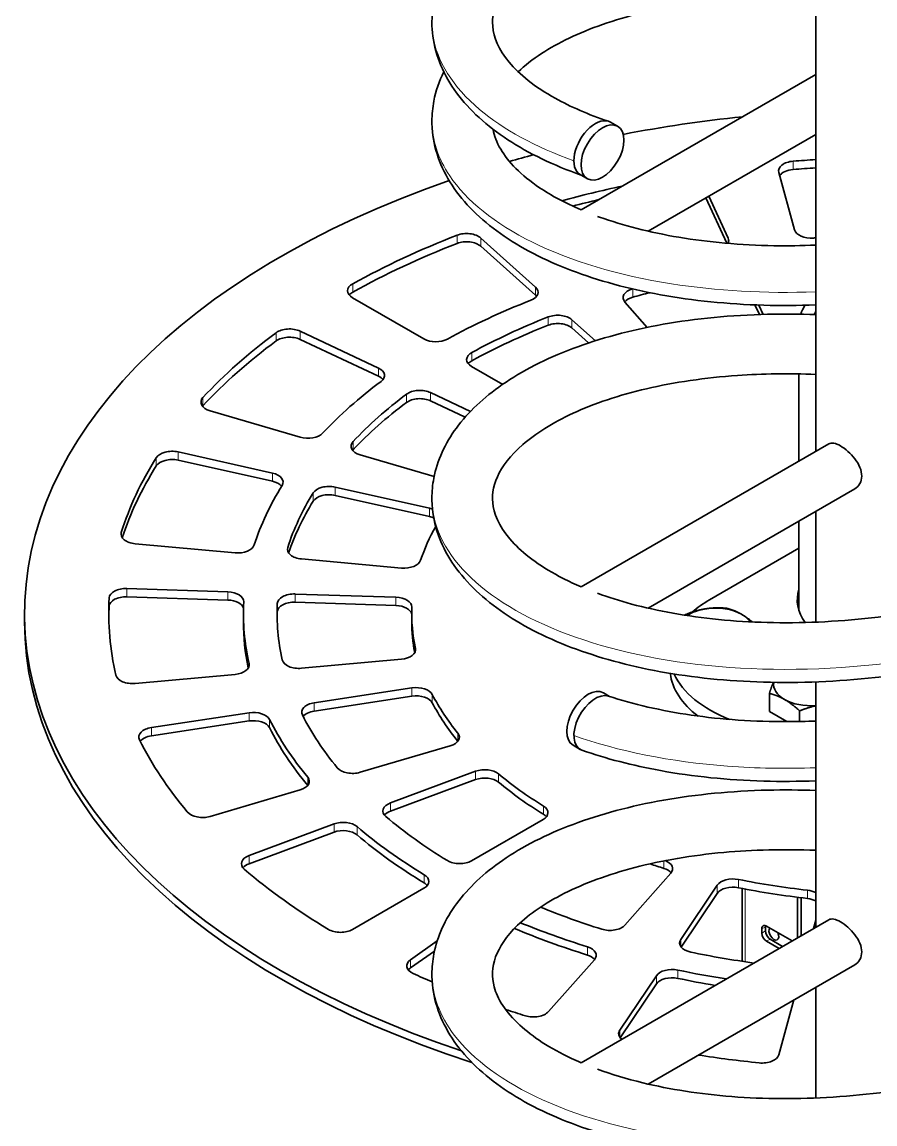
# Model space of a CAD drawing. Header units: millimetres. Extents: x 150 to 6235, y 143 to 4395.
# Drawn here: x 4439 to 4692.3, y 2001.6 to 2329.1 of the extents above; entities that cross this region are included whole.
import ezdxf

# ---------------------------------------------------------------- set-up
doc = ezdxf.new("R2010")
doc.units = ezdxf.units.MM
doc.header["$LTSCALE"] = 15
doc.layers.add('AM_0', color=7, linetype='Continuous', lineweight=35)
doc.layers.add('AM_TANG', color=171, linetype='Continuous', lineweight=18, true_color=0x8080ff)

msp = doc.modelspace()

# ---------------------------------------------------------------- linework, layer by layer
at = {"layer": 'AM_0'}
for p, q in [((4674.766, 2201.516), (4674.766, 2373.759)), ((4674.766, 2313.539), (4605.058, 2273.294)), ((4615.919, 2298.128), (4613.797, 2299.352)), ((4674.766, 2295.7), (4624.965, 2266.947)), ((4606.919, 2282.539), (4604.797, 2283.764)), ((4668.489, 2267.317), (4663.794, 2284.429)), ((4648.337, 2263.345), (4642.153, 2276.871)), ((4643.039, 2277.383), (4648.739, 2264.916)), ((4575.249, 2264.915), (4591.498, 2250.35)), ((4591.498, 2247.9), (4575.249, 2262.465)), ((4558.389, 2234.929), (4537.17, 2247.18)), ((4624.71, 2238.352), (4618.079, 2245.865)), ((4658.011, 2242.186), (4656.706, 2245.04)), ((4657.845, 2244.998), (4659.115, 2242.221)), ((4602.332, 2240.639), (4609.318, 2234.377)), ((4521.606, 2237.237), (4544.856, 2226.284)), ((4607.311, 2233.727), (4602.332, 2238.189)), ((4544.856, 2223.834), (4521.606, 2234.787)), ((4581.778, 2221.425), (4572.536, 2226.761)), ((4669.766, 2198.629), (4669.766, 2224.53)), ((4560.357, 2218.981), (4572.216, 2213.394)), ((4521.62, 2205.711), (4494.883, 2213.576)), ((4570.642, 2211.686), (4560.357, 2216.532)), ((4678.653, 2203.76), (4605.058, 2161.27)), ((4485.402, 2201.343), (4513.377, 2195.074)), ((4561.415, 2194.004), (4539.447, 2200.467)), ((4513.377, 2192.625), (4485.402, 2198.894)), ((4532.028, 2190.894), (4560.008, 2184.624)), ((4560.008, 2182.175), (4532.028, 2188.445)), ((4686.378, 2190.381), (4624.963, 2154.923)), ((4674.766, 2150.771), (4674.766, 2183.677)), ((4669.766, 2154.212), (4669.766, 2180.79)), ((4502.29, 2171.363), (4472.651, 2174.073)), ((4643.197, 2157.387), (4669.766, 2172.727)), ((4551.695, 2166.845), (4522.051, 2169.556)), ((4470.182, 2160.747), (4500.143, 2159.776)), ((4500.143, 2157.326), (4470.182, 2158.298)), ((4520.118, 2159.128), (4550.085, 2158.157)), ((4550.085, 2155.707), (4520.118, 2156.679)), ((4439.766, 2150.855), (4439.766, 2153.305)), ((4504.766, 2153.305), (4504.766, 2150.855)), ((4554.766, 2153.305), (4554.766, 2150.855)), ((4551.695, 2139.765), (4522.051, 2137.054)), ((4502.29, 2135.247), (4472.651, 2132.537)), ((4674.766, 2060.099), (4674.766, 2133.011)), ((4525.794, 2126.792), (4554.814, 2131.215)), ((4554.814, 2128.765), (4525.794, 2124.343)), ((4611.676, 2129.766), (4613.528, 2128.697)), ((4660.98, 2124.177), (4660.98, 2129.58)), ((4477.435, 2119.423), (4506.449, 2123.844)), ((4666.15, 2121.192), (4660.98, 2124.177)), ((4669.962, 2121.233), (4669.962, 2124.394)), ((4506.449, 2121.395), (4477.435, 2116.973)), ((4566.189, 2114.01), (4539.447, 2106.143)), ((4602.676, 2114.178), (4604.797, 2112.953)), ((4548.499, 2097.051), (4573.732, 2106.435)), ((4573.732, 2103.985), (4548.499, 2094.602)), ((4521.62, 2100.899), (4494.883, 2093.033)), ((4506.451, 2081.415), (4531.679, 2090.796)), ((4593.759, 2092.101), (4572.536, 2079.848)), ((4531.679, 2088.347), (4506.451, 2078.965)), ((4631.705, 2076.184), (4618.079, 2060.744)), ((4558.389, 2071.681), (4537.17, 2059.43)), ((4634.658, 2056.461), (4645.519, 2072.615)), ((4645.519, 2070.166), (4634.785, 2054.2)), ((4652.925, 2049.975), (4652.925, 2071.628)), ((4669.36, 2069.001), (4669.36, 2056.978)), ((4670.421, 2068.872), (4670.421, 2057.59)), ((4678.653, 2062.343), (4605.056, 2019.852)), ((4659.814, 2060.224), (4659.814, 2058.999)), ((4660.168, 2060.428), (4667.752, 2056.049)), ((4674.766, 2062.174), (4674.09, 2059.709)), ((4658.754, 2058.387), (4658.754, 2059.612)), ((4661.229, 2056.55), (4664.924, 2054.417)), ((4554.391, 2050.444), (4562.333, 2056.063)), ((4663.863, 2053.804), (4660.168, 2055.937)), ((4561.51, 2053.031), (4554.391, 2047.994)), ((4608.996, 2050.452), (4595.373, 2035.015)), ((4686.378, 2048.963), (4624.962, 2013.505)), ((4616.561, 2029.542), (4627.419, 2045.693)), ((4627.419, 2043.243), (4616.687, 2027.281)), ((4674.766, 2009.355), (4674.766, 2042.259)), ((4668.275, 2038.512), (4663.794, 2022.18))]:
    msp.add_line(p, q, dxfattribs=at)
for centre, major_axis, start_param, end_param in [((4609.297, 2291.558), (4.5, 7.794), 0, 3.1415927), ((4609.297, 2291.558), (4.5, 7.794), 0, 3.1415927), ((4699.766, 2153.305), (260, 0), 1.7516944, 1.8924008), ((4699.766, 2153.305), (260, 0), 2.0024291, 2.0331503), ((4668.733, 2284.881), (-5, 0), 4.8477278, 6.4402649), ((4699.766, 2153.305), (235, 0), 1.677381, 1.7061351), ((4699.766, 2150.855), (-235, 0), 4.8189737, 4.8477278), ((4668.733, 2282.431), (-5, 0), 4.8477278, 5.9191426), ((4699.766, 2153.305), (-260, 0), 5.2533957, 7.3292181), ((4699.766, 2153.305), (235, 0), 1.9294469, 2.0122718), ((4699.766, 2150.855), (-235, 0), 5.1030111, 5.13868), ((4571.045, 2263.352), (-5, 0), 3.7138215, 5.3063586), ((4673.427, 2267.769), (-5, 0), 0.1570796, 1.7028734), ((4699.766, 2153.305), (235, 0), 2.164766, 2.3344536), ((4699.766, 2150.855), (-235, 0), 5.3063586, 5.4760463), ((4571.045, 2260.902), (5, 0), 0.5722288, 2.164766), ((4643.904, 2264.179), (5, 0), 5.9795516, 6.5412549), ((4699.766, 2153.305), (-195, 0), 4.8409479, 4.844466), ((4540.705, 2249.221), (-5, 0), 5.4760463, 7.0685835), ((4587.295, 2248.786), (5, 0), 5.3096204, 6.8554141), ((4622.534, 2247.176), (-5, 0), 5.1592768, 6.7544242), ((4540.705, 2246.771), (5, 0), 2.3344536, 2.7034436), ((4699.766, 2153.305), (-195, 0), 5.3096204, 5.4727845), ((4587.295, 2246.337), (5, 0), 0.438149, 0.5722288), ((4622.534, 2244.726), (5, 0), 2.0142539, 2.7034436), ((4699.766, 2150.855), (-185, 0), 5.1256799, 5.1558465), ((4699.766, 2239.037), (-30, 0), 5.9357608, 6.0953122), ((4699.766, 2239.037), (-26, 0), 6.0049385, 6.0736413), ((4699.766, 2153.305), (185, 0), 2.1708065, 2.3284131), ((4598.129, 2239.075), (-5, 0), 3.7138215, 5.3123992), ((4699.766, 2153.305), (235, 0), 2.4789253, 2.6486129), ((4518.444, 2235), (-5, 0), 4.0279807, 5.6205179), ((4699.766, 2150.855), (-185, 0), 5.3123992, 5.4700058), ((4598.129, 2236.626), (5, 0), 0.5722288, 2.1708065), ((4699.766, 2150.855), (-235, 0), 5.6205179, 5.7902056), ((4518.444, 2232.551), (5, 0), 0.8863881, 2.4789253), ((4561.924, 2236.97), (5, 0), 3.9269908, 5.4727845), ((4576.071, 2228.802), (-5, 0), 5.4700058, 7.0685835), ((4576.071, 2226.353), (5, 0), 2.3284131, 2.7034436), ((4541.695, 2224.047), (5, 0), 5.6237797, 7.1695734), ((4541.695, 2221.598), (5, 0), 0.438149, 0.8863881), ((4699.766, 2153.305), (-195, 0), 5.6237797, 5.7869438), ((4497.153, 2216.148), (-5, 0), 5.7902056, 7.3827427), ((4699.766, 2153.305), (185, 0), 2.4849658, 2.6425724), ((4557.196, 2216.744), (-5, 0), 4.0279807, 5.6265584), ((4557.196, 2214.295), (5, 0), 0.8863881, 2.4849658), ((4497.153, 2213.699), (5, 0), 2.6486129, 2.7034436), ((4699.766, 2150.855), (-185, 0), 5.6265584, 5.7841651), ((4523.89, 2208.283), (5, 0), 4.2411501, 5.7869438), ((4541.717, 2203.039), (-5, 0), 5.7841651, 7.3827427), ((4483.593, 2198.652), (-5, 0), 4.34214, 5.9346772), ((4541.717, 2200.589), (5, 0), 2.6425724, 2.7034436), ((4699.766, 2153.305), (-235, 0), 5.9346772, 6.1043648), ((4699.766, 2150.855), (-235, 0), 5.9346772, 6.0978726), ((4483.593, 2196.203), (-5, 0), 4.34214, 5.9346772), ((4511.567, 2192.383), (5, 0), 5.9379389, 7.4837327), ((4699.766, 2153.305), (-195, 0), 5.9379389, 6.1011031), ((4511.567, 2189.934), (5, 0), 0.4318464, 1.2005474), ((4530.219, 2188.203), (-5, 0), 4.34214, 5.9407177), ((4699.766, 2153.305), (-185, 0), 5.9407177, 6.0983243), ((4530.219, 2185.754), (-5, 0), 4.34214, 5.9407177), ((4699.766, 2150.855), (-185, 0), 5.9407177, 6.0903264), ((4558.199, 2181.933), (-5, 0), 4.1363233, 4.34214), ((4558.199, 2179.484), (5, 0), 0.9009513, 1.2005474), ((4699.766, 2153.305), (-145, 0), 5.9685339, 6.0927662), ((4473.433, 2176.924), (-5, 0), 6.1043648, 7.696902), ((4503.072, 2174.214), (5, 0), 4.5553093, 6.1011031), ((4522.833, 2172.407), (-5, 0), 6.0983243, 7.696902), ((4552.477, 2169.696), (5, 0), 4.5553093, 6.0927662), ((4699.766, 2153.305), (-235, 0), 6.2488364, 6.4185241), ((4469.902, 2157.865), (-5, 0), 4.6562993, 6.2488364), ((4469.902, 2155.415), (-5, 0), 4.6562993, 6.2488364), ((4499.862, 2156.894), (5, 0), 6.2520982, 7.7978919), ((4519.838, 2156.246), (-5, 0), 4.6562993, 6.254877), ((4549.805, 2155.275), (5, 0), 6.2604351, 7.7978919), ((4699.766, 2157.387), (-30.5, 0), 6.1018655, 6.674947), ((4699.766, 2150.855), (-235, 0), 6.2488364, 6.2741583), ((4499.862, 2154.444), (5, 0), 0.1744906, 1.5147066), ((4699.766, 2153.305), (-195, 0), 6.2520982, 6.4152623), ((4699.766, 2153.305), (-185, 0), 6.254877, 6.4124836), ((4519.838, 2153.797), (-5, 0), 4.6562993, 6.254877), ((4549.805, 2152.825), (5, 0), 0.124686, 1.5147066), ((4699.766, 2153.305), (-145, 0), 6.2604351, 6.4069254), ((4644.965, 2148.61), (-11, 0), 4.9741884, 5.5802344), ((4671.482, 2141.057), (40, 0), 2.3561945, 2.5594578), ((4644.965, 2148.61), (-11, 0), 3.9269908, 4.9741884), ((4699.766, 2153.305), (-30.5, 0), 6.1018655, 6.167005), ((4699.766, 2150.855), (-185, 0), 6.254877, 6.2717185), ((4644.965, 2148.61), (11, 0), 0.3604597, 0.7853982), ((4699.766, 2150.855), (-260, 0), 0, 1.0598983), ((4699.766, 2150.855), (-195, 0), 0, 0.1221925), ((4699.766, 2150.855), (-145, 0), 0, 0.1098719), ((4550.913, 2142.616), (5, 0), 4.8694686, 6.4069254), ((4501.508, 2138.098), (5, 0), 4.8694686, 6.4152623), ((4521.268, 2139.905), (-5, 0), 0.1292983, 1.727876), ((4471.869, 2135.388), (-5, 0), 0.1353388, 1.727876), ((4671.482, 2136.975), (-40, 0), 0.0624251, 0.6578343), ((4671.482, 2141.057), (-40, 0), 0.2499121, 0.9822083), ((4673.249, 2132.28), (-11, 0), 6.1910787, 7.0685835), ((4556.09, 2128.424), (5, 0), 0.2914091, 1.8288659), ((4556.09, 2125.974), (5, 0), 0.2914091, 1.8288659), ((4699.766, 2153.305), (-145, 0), 0.2914091, 0.4378994), ((4607.176, 2121.972), (-4.5, -7.794), 3.1415927, 6.2831853), ((4609.297, 2120.747), (4.5, 7.794), 0.1186165, 3.249817), ((4609.297, 2120.747), (-4.5, -7.794), 3.2602091, 6.3914097), ((4527.07, 2124.001), (-5, 0), 4.9704585, 6.5690362), ((4699.766, 2150.855), (-145, 0), 0.2914091, 0.4378908), ((4673.249, 2132.28), (11, 0), 3.9269908, 4.8506935), ((4507.725, 2121.053), (5, 0), 0.2830722, 1.8288659), ((4699.766, 2153.305), (-195, 0), 0.2830722, 0.4462363), ((4699.766, 2153.305), (-185, 0), 0.2858509, 0.4434575), ((4527.07, 2121.552), (5, 0), 1.8288659, 2.7205314), ((4478.711, 2116.631), (-5, 0), 4.9704585, 6.5629957), ((4507.725, 2118.604), (5, 0), 0.2830722, 1.8288659), ((4699.766, 2150.855), (-195, 0), 0.2830722, 0.4462363), ((4699.766, 2153.305), (-235, 0), 0.2798104, 0.4494981), ((4478.711, 2114.182), (5, 0), 1.8288659, 2.7221834), ((4563.919, 2116.582), (5, 0), 5.1836279, 6.7210847), ((4537.177, 2108.715), (5, 0), 3.5850502, 5.1836279), ((4576.439, 2104.008), (-5, 0), 3.747161, 5.2846178), ((4699.766, 2153.305), (145, 0), 3.747161, 3.8936513), ((4519.35, 2103.471), (5, 0), 5.1836279, 6.7294216), ((4519.35, 2101.021), (5, 0), 0.438149, 0.4462363), ((4576.439, 2101.558), (5, 0), 0.6055683, 2.1430252), ((4699.766, 2150.855), (-145, 0), 0.6055683, 0.7520587), ((4551.206, 2094.624), (-5, 0), 5.2846178, 6.8831955), ((4590.223, 2094.143), (5, 0), 5.4977871, 7.035244), ((4492.613, 2095.605), (5, 0), 3.5910907, 5.1836279), ((4551.206, 2092.175), (5, 0), 2.1430252, 2.7034436), ((4699.766, 2153.305), (-185, 0), 0.6000102, 0.7576168), ((4590.223, 2091.693), (5, 0), 0.438149, 0.7520587), ((4534.387, 2088.369), (-5, 0), 3.7388241, 5.2846178), ((4534.387, 2085.92), (5, 0), 0.5972314, 2.1430252), ((4699.766, 2153.305), (195, 0), 3.7388241, 3.9019882), ((4699.766, 2150.855), (-195, 0), 0.5972314, 0.7603956), ((4509.159, 2078.988), (-5, 0), 5.2846178, 6.877155), ((4569, 2081.89), (5, 0), 3.8992095, 5.4977871), ((4627.25, 2077.495), (5, 0), 5.8119464, 7.2620527), ((4509.159, 2076.538), (5, 0), 2.1430252, 2.7034436), ((4699.766, 2153.305), (-235, 0), 0.5939697, 0.7636573), ((4699.766, 2150.855), (-145, 0), 1.0333075, 1.0662179), ((4627.25, 2075.045), (5, 0), 0.438149, 1.0662179), ((4554.853, 2073.722), (5, 0), 5.4977871, 7.0435809), ((4554.853, 2071.272), (5, 0), 0.438149, 0.7603956), ((4650.18, 2071.571), (-5, 0), 4.3754795, 5.9129363), ((4699.766, 2153.305), (145, 0), 4.3754795, 4.5219698), ((4650.18, 2069.121), (-5, 0), 4.3754795, 5.9129363), ((4699.766, 2150.855), (-145, 0), 1.2338869, 1.3803772), ((4671.375, 2068.267), (-5, 0), 3.9671951, 4.5219698), ((4671.375, 2065.818), (5, 0), 0.8256024, 1.3803772), ((4699.766, 2153.305), (-185, 0), 0.9556438, 1.0717761), ((4699.766, 2150.855), (-195, 0), 0.9430976, 1.0745548), ((4699.766, 2153.305), (195, 0), 4.0958403, 4.2161475), ((4613.624, 2062.055), (5, 0), 4.2133687, 5.8119464), ((4660.168, 2058.795), (-1, 1.732), 5.4977871, 7.0685835), ((4661.229, 2059.408), (-1, 1.732), 0.5589899, 0.7853982), ((4662.289, 2058.183), (1.033, -1.79), 3.27755, 7.7180243), ((4533.634, 2061.471), (5, 0), 3.90525, 5.4977871), ((4639.32, 2055.417), (-5, 0), 5.9129363, 7.511514), ((4660.168, 2057.57), (1, -1.732), 3.9269908, 5.4977871), ((4661.229, 2058.183), (-1, 1.732), 0.7853982, 2.3561945), ((4604.541, 2051.763), (5, 0), 5.8119464, 7.3577401), ((4558.265, 2048.619), (-5, 0), 5.5987771, 7.1913142), ((4604.541, 2049.313), (5, 0), 0.438149, 1.0745548), ((4699.766, 2153.305), (-185, 0), 1.2283287, 1.3339939), ((4558.265, 2046.169), (5, 0), 2.4571844, 2.7034436), ((4632.08, 2044.648), (-5, 0), 4.3671426, 5.9129363), ((4699.766, 2153.305), (195, 0), 4.3671426, 4.4445339), ((4699.766, 2153.305), (-235, 0), 0.9081289, 0.9382806), ((4632.08, 2042.199), (-5, 0), 4.3671426, 5.9129363), ((4699.766, 2150.855), (-195, 0), 1.22555, 1.2853256), ((4665.825, 2042.669), (2.5, -4.33), 6.0182967, 6.2386522), ((4663.55, 2037.294), (5, 0), 0.3640427, 0.4065576), ((4699.766, 2153.305), (-235, 0), 1.0489666, 1.0778166), ((4590.918, 2036.326), (5, 0), 4.2194092, 5.8119464), ((4621.222, 2028.497), (-5, 0), 5.9129363, 6.899198), ((4699.766, 2153.305), (-235, 0), 1.3130527, 1.3919759), ((4658.856, 2022.632), (5, 0), 4.5335685, 6.1261057)]:
    msp.add_ellipse(centre, major_axis=major_axis, ratio=0.5773503, start_param=start_param, end_param=end_param, dxfattribs=at)
msp.add_ellipse((4611.419, 2290.333), major_axis=(4.5, 7.794), ratio=0.5773503, dxfattribs=at)
for points, knots in [([(4605.04, 2283.624), (4596.85, 2286.519), (4589.524, 2290.047), (4577.08, 2298.196), (4571.885, 2302.886), (4564.282, 2313.221), (4561.793, 2318.98), (4560.846, 2326.265), (4560.757, 2327.63), (4560.757, 2333.105), (4561.579, 2337.227), (4565.149, 2346.196), (4568.405, 2350.94), (4577.062, 2359.744), (4582.655, 2363.819), (4595.991, 2371.095), (4603.93, 2374.283), (4621.457, 2379.349), (4631.17, 2381.25), (4651.612, 2383.548), (4662.469, 2383.97), (4675.997, 2383.525), (4678.456, 2383.406), (4680.93, 2383.249)], [0.0381692, 0.0381692, 0.0381692, 0.0381692, 3.5137896, 3.5137896, 7.0210484, 7.0210484, 10.4724609, 10.4724609, 11.2614249, 11.2614249, 13.6389099, 13.6389099, 16.7391128, 16.7391128, 20.0459523, 20.0459523, 23.5325956, 23.5325956, 27.03588, 27.03588, 30.5147177, 30.5147177, 31.2809065, 31.2809065, 31.2809065, 31.2809065]), ([(4724.257, 2376.655), (4729.867, 2375.292), (4735.433, 2373.735), (4751.847, 2368.493), (4762.533, 2364.198), (4782.535, 2354.235), (4791.978, 2348.498), (4808.989, 2335.846), (4816.664, 2328.844), (4829.695, 2313.928), (4835.139, 2305.912), (4843.355, 2289.345), (4846.198, 2280.684), (4848.381, 2267.421), (4848.757, 2262.849), (4848.757, 2249.629), (4847.389, 2240.914), (4842.075, 2224.083), (4838.102, 2215.852), (4827.843, 2200.217), (4821.464, 2192.717), (4806.726, 2178.828), (4798.248, 2172.358), (4779.81, 2160.805), (4769.723, 2155.65), (4748.676, 2146.91), (4737.578, 2143.264), (4715.16, 2137.611), (4703.691, 2135.562), (4681.166, 2133.079), (4669.961, 2132.626), (4648.555, 2133.234), (4638.215, 2134.298), (4619.053, 2137.785), (4610.112, 2140.232), (4594.158, 2146.315), (4587.052, 2149.994), (4575.122, 2158.431), (4570.215, 2163.261), (4563.291, 2173.826), (4561.193, 2179.667), (4560.778, 2186.252), (4560.757, 2186.914), (4560.757, 2189.568), (4560.946, 2191.56), (4562.32, 2198.786), (4564.663, 2203.86), (4571.518, 2213.196), (4576.141, 2217.517), (4587.591, 2225.456), (4594.643, 2229.055), (4610.639, 2235.09), (4619.725, 2237.537), (4639.162, 2240.98), (4649.634, 2242.006), (4665.15, 2242.364), (4669.93, 2242.327), (4674.766, 2242.143)], [35.7079836, 35.7079836, 35.7079836, 35.7079836, 37.4341575, 37.4341575, 40.8936332, 40.8936332, 44.3607298, 44.3607298, 47.8361733, 47.8361733, 51.3112691, 51.3112691, 54.7635829, 54.7635829, 56.5534282, 56.5534282, 59.949048, 59.949048, 63.3381619, 63.3381619, 66.7663191, 66.7663191, 70.2312561, 70.2312561, 73.7083917, 73.7083917, 77.1808502, 77.1808502, 80.6444617, 80.6444617, 84.1021419, 84.1021419, 87.5602208, 87.5602208, 91.0277769, 91.0277769, 94.5161158, 94.5161158, 98.0242484, 98.0242484, 101.4545621, 101.4545621, 101.8378827, 101.8378827, 102.9890711, 102.9890711, 106.073566, 106.073566, 109.2726174, 109.2726174, 112.7119691, 112.7119691, 116.2196977, 116.2196977, 119.708201, 119.708201, 121.2177856, 121.2177856, 121.2177856, 121.2177856]), ([(4674.766, 2365.799), (4668.242, 2366.066), (4661.833, 2366.043), (4645.857, 2365.268), (4636.501, 2364.086), (4619.608, 2360.569), (4611.937, 2358.208), (4598.949, 2352.727), (4593.519, 2349.565), (4585.327, 2343.091), (4582.5, 2339.751), (4579.15, 2333.543), (4578.572, 2330.702), (4579.072, 2324.547), (4580.51, 2320.973), (4586.69, 2313.555), (4591.312, 2309.795), (4601.882, 2303.919), (4607.237, 2301.592), (4613.233, 2299.605)], [466.261693, 466.261693, 466.261693, 466.261693, 468.3091415, 468.3091415, 471.5605688, 471.5605688, 474.8006297, 474.8006297, 478.0156127, 478.0156127, 481.1985205, 481.1985205, 484.4439321, 484.4439321, 488.2120904, 488.2120904, 491.773281, 491.773281, 494.4343718, 494.4343718, 494.4343718, 494.4343718]), ([(4674.766, 2336.405), (4671.283, 2336.548), (4667.838, 2336.609), (4654.367, 2336.526), (4644.635, 2335.739), (4626.813, 2332.926), (4618.585, 2330.88), (4604.339, 2325.894), (4598.201, 2322.917), (4590.641, 2317.979), (4588.317, 2316.138), (4586.384, 2314.297)], [54.2336536, 54.2336536, 54.2336536, 54.2336536, 55.3268478, 55.3268478, 58.5795232, 58.5795232, 61.8242002, 61.8242002, 65.0480685, 65.0480685, 66.8442807, 66.8442807, 66.8442807, 66.8442807]), ([(4609.958, 2159.333), (4613.128, 2158.171), (4616.508, 2157.101), (4627.843, 2154.051), (4636.58, 2152.47), (4655.221, 2150.619), (4665.275, 2150.347), (4685.885, 2151.266), (4696.597, 2152.472), (4717.814, 2156.383), (4728.478, 2159.119), (4748.901, 2166.004), (4758.814, 2170.203), (4777.103, 2179.813), (4785.621, 2185.294), (4800.604, 2197.168), (4807.188, 2203.647), (4817.973, 2217.165), (4822.252, 2224.301), (4828.301, 2238.828), (4830.094, 2246.324), (4831.122, 2261.382), (4830.317, 2269.058), (4826.08, 2284.156), (4822.593, 2291.691), (4813.209, 2305.977), (4807.279, 2312.844), (4797.28, 2321.992), (4794.008, 2324.707), (4790.551, 2327.32)], [411.5326582, 411.5326582, 411.5326582, 411.5326582, 412.9960435, 412.9960435, 416.1993932, 416.1993932, 419.4320101, 419.4320101, 422.6805458, 422.6805458, 425.9336915, 425.9336915, 429.1832911, 429.1832911, 432.4239994, 432.4239994, 435.6552296, 435.6552296, 438.8875739, 438.8875739, 442.1509736, 442.1509736, 445.4750093, 445.4750093, 448.8172381, 448.8172381, 452.1038153, 452.1038153, 453.5506012, 453.5506012, 453.5506012, 453.5506012]), ([(4674.766, 2245.035), (4669.53, 2244.836), (4664.358, 2244.809), (4648.594, 2245.254), (4638.252, 2246.317), (4619.088, 2249.8), (4610.144, 2252.246), (4594.186, 2258.326), (4587.077, 2262.003), (4575.142, 2270.437), (4570.232, 2275.266), (4563.301, 2285.828), (4561.198, 2291.669), (4560.778, 2298.26), (4560.757, 2298.931), (4560.757, 2301.613), (4560.951, 2303.627), (4561.904, 2308.587), (4562.905, 2311.502), (4564.277, 2314.301)], [444.7623863, 444.7623863, 444.7623863, 444.7623863, 446.3968248, 446.3968248, 449.854898, 449.854898, 453.3224354, 453.3224354, 456.8107422, 456.8107422, 460.3188748, 460.3188748, 463.7494265, 463.7494265, 464.1369118, 464.1369118, 465.3006344, 465.3006344, 467.0453264, 467.0453264, 467.0453264, 467.0453264]), ([(4578.946, 2297.206), (4579.265, 2295.303), (4579.988, 2293.352), (4583.346, 2287.607), (4587.186, 2283.585), (4596.193, 2277.539), (4600.345, 2275.309), (4605.061, 2273.292)], [72.88324, 72.88324, 72.88324, 72.88324, 75.0144594, 75.0144594, 78.775707, 78.775707, 81.127773, 81.127773, 81.127773, 81.127773]), ([(4609.956, 2271.353), (4610.148, 2271.283), (4610.34, 2271.213), (4617.47, 2268.648), (4625.462, 2266.582), (4642.87, 2263.662), (4652.43, 2262.796), (4666.417, 2262.571), (4670.565, 2262.624), (4674.766, 2262.797)], [81.9111999, 81.9111999, 81.9111999, 81.9111999, 81.9997753, 81.9997753, 85.1885975, 85.1885975, 88.4100757, 88.4100757, 89.728288, 89.728288, 89.728288, 89.728288]), ([(4674.766, 2224.382), (4666.792, 2224.708), (4658.979, 2224.599), (4641.895, 2223.415), (4632.738, 2222.051), (4616.327, 2218.214), (4608.94, 2215.714), (4596.583, 2210.024), (4591.504, 2206.793), (4584.022, 2200.281), (4581.56, 2196.984), (4578.807, 2190.871), (4578.464, 2188.067), (4579.552, 2181.754), (4581.443, 2177.978), (4588.558, 2170.543), (4593.482, 2166.943), (4601.395, 2162.904), (4603.181, 2162.07), (4605.061, 2161.269)], [383.8565161, 383.8565161, 383.8565161, 383.8565161, 386.361163, 386.361163, 389.6116904, 389.6116904, 392.8491174, 392.8491174, 396.0594668, 396.0594668, 399.2401754, 399.2401754, 402.5231042, 402.5231042, 406.35137, 406.35137, 409.8142676, 409.8142676, 410.7507085, 410.7507085, 410.7507085, 410.7507085]), ([(4678.653, 2203.76), (4679.027, 2203.976), (4679.524, 2204.042), (4680.708, 2203.819), (4681.398, 2203.53), (4682.779, 2202.732), (4683.557, 2202.174), (4685.062, 2200.845), (4685.787, 2200.074), (4686.968, 2198.527), (4687.504, 2197.646), (4688.229, 2195.868), (4688.415, 2194.968), (4688.415, 2194.17)], [2.9307331, 2.9307331, 2.9307331, 2.9307331, 3.2237471, 3.2237471, 3.5167611, 3.5167611, 3.8097751, 3.8097751, 4.1027892, 4.1027892, 4.395902, 4.395902, 4.6890148, 4.6890148, 4.6890148, 4.6890148]), ([(4688.415, 2194.17), (4688.415, 2193.372), (4688.229, 2192.578), (4687.504, 2191.252), (4686.968, 2190.722), (4686.378, 2190.381)], [0, 0, 0, 0, 0.29311283, 0.29311283, 0.58622566, 0.58622566, 0.58622566, 0.58622566]), ([(4815.976, 2187.577), (4822.872, 2180.836), (4828.869, 2173.56), (4838.828, 2157.97), (4842.742, 2149.512), (4847.575, 2133.021), (4848.757, 2124.921), (4848.757, 2108.223), (4847.392, 2099.519), (4842.088, 2082.698), (4838.119, 2074.466), (4827.866, 2058.829), (4821.489, 2051.328), (4806.756, 2037.436), (4798.282, 2030.964), (4779.848, 2019.408), (4769.762, 2014.252), (4748.717, 2005.507), (4737.621, 2001.859), (4715.203, 1996.202), (4703.734, 1994.151), (4681.209, 1991.665), (4670.003, 1991.209), (4648.595, 1991.813), (4638.253, 1992.876), (4619.088, 1996.36), (4610.144, 1998.805), (4594.187, 2004.885), (4587.078, 2008.562), (4575.142, 2016.996), (4570.232, 2021.825), (4563.301, 2032.387), (4561.199, 2038.228), (4560.778, 2044.82), (4560.757, 2045.49), (4560.757, 2048.173), (4560.951, 2050.187), (4562.344, 2057.433), (4564.696, 2062.503), (4571.57, 2071.834), (4576.203, 2076.152), (4587.673, 2084.085), (4594.735, 2087.68), (4610.747, 2093.706), (4619.84, 2096.147), (4639.289, 2099.579), (4649.766, 2100.598), (4665.241, 2100.946), (4669.976, 2100.908), (4674.766, 2100.726)], [137.2049319, 137.2049319, 137.2049319, 137.2049319, 140.5047858, 140.5047858, 143.9695045, 143.9695045, 147.1280981, 147.1280981, 150.5193892, 150.5193892, 153.9085253, 153.9085253, 157.3366246, 157.3366246, 160.8015299, 160.8015299, 164.2786638, 164.2786638, 167.751133, 167.751133, 171.2147549, 171.2147549, 174.6724392, 174.6724392, 178.1305124, 178.1305124, 181.5980494, 181.5980494, 185.0863558, 185.0863558, 188.5944884, 188.5944884, 192.0250434, 192.0250434, 192.4125865, 192.4125865, 193.5764833, 193.5764833, 196.6610811, 196.6610811, 199.8612155, 199.8612155, 203.3012308, 203.3012308, 206.808963, 206.808963, 210.2973595, 210.2973595, 211.7925254, 211.7925254, 211.7925254, 211.7925254]), ([(4609.958, 2017.915), (4614.099, 2016.399), (4618.601, 2015.037), (4631.425, 2011.929), (4640.383, 2010.518), (4659.378, 2009.034), (4669.567, 2008.961), (4690.346, 2010.293), (4701.095, 2011.714), (4722.285, 2016.05), (4732.885, 2018.999), (4753.085, 2026.287), (4762.84, 2030.68), (4780.73, 2040.64), (4789.005, 2046.281), (4803.444, 2058.425), (4809.722, 2065.019), (4819.864, 2078.714), (4823.802, 2085.916), (4829.159, 2100.543), (4830.595, 2108.073), (4830.895, 2123.173), (4829.715, 2130.857), (4824.73, 2145.9), (4820.877, 2153.371), (4812.017, 2165.787), (4807.507, 2170.952), (4802.397, 2175.848)], [329.1277882, 329.1277882, 329.1277882, 329.1277882, 331.038912, 331.038912, 334.2470256, 334.2470256, 337.4826924, 337.4826924, 340.7324788, 340.7324788, 343.9855561, 343.9855561, 347.2341558, 347.2341558, 350.4734034, 350.4734034, 353.7037737, 353.7037737, 356.9382079, 356.9382079, 360.2091377, 360.2091377, 363.5405735, 363.5405735, 366.8780281, 366.8780281, 369.367926, 369.367926, 369.367926, 369.367926]), ([(4613.233, 2128.794), (4620.509, 2126.382), (4628.836, 2124.438), (4646.759, 2121.837), (4656.489, 2121.157), (4669.251, 2121.203), (4671.996, 2121.264), (4674.766, 2121.379)], [0, 0, 0, 0, 3.228802, 3.228802, 6.4535798, 6.4535798, 7.3232622, 7.3232622, 7.3232622, 7.3232622]), ([(4674.766, 2103.617), (4669.53, 2103.419), (4664.358, 2103.392), (4648.594, 2103.837), (4638.252, 2104.899), (4620.317, 2108.16), (4612.45, 2110.211), (4605.31, 2112.718)], [535.3371611, 535.3371611, 535.3371611, 535.3371611, 536.9715995, 536.9715995, 540.4296728, 540.4296728, 543.4529515, 543.4529515, 543.4529515, 543.4529515]), ([(4674.766, 2082.966), (4665.327, 2083.352), (4656.095, 2083.125), (4637.953, 2081.477), (4629.012, 2079.932), (4613.113, 2075.784), (4606.026, 2073.15), (4594.327, 2067.269), (4589.613, 2063.98), (4582.851, 2057.459), (4580.75, 2054.221), (4578.571, 2048.194), (4578.457, 2045.389), (4580.203, 2038.882), (4582.587, 2034.948), (4590.596, 2027.564), (4595.804, 2024.126), (4603.134, 2020.691), (4604.084, 2020.267), (4605.059, 2019.851)], [301.4508712, 301.4508712, 301.4508712, 301.4508712, 304.42025, 304.42025, 307.6696491, 307.6696491, 310.9041072, 310.9041072, 314.10957, 314.10957, 317.2899121, 317.2899121, 320.6243555, 320.6243555, 324.4812826, 324.4812826, 327.8585928, 327.8585928, 328.3452212, 328.3452212, 328.3452212, 328.3452212]), ([(4678.653, 2062.343), (4679.027, 2062.559), (4679.524, 2062.625), (4680.708, 2062.402), (4681.398, 2062.113), (4682.779, 2061.315), (4683.557, 2060.757), (4685.062, 2059.428), (4685.787, 2058.656), (4686.968, 2057.11), (4687.504, 2056.229), (4688.229, 2054.45), (4688.415, 2053.55), (4688.415, 2052.753)], [2.9307331, 2.9307331, 2.9307331, 2.9307331, 3.2237471, 3.2237471, 3.5167611, 3.5167611, 3.8097751, 3.8097751, 4.1027892, 4.1027892, 4.395902, 4.395902, 4.6890148, 4.6890148, 4.6890148, 4.6890148]), ([(4688.415, 2052.753), (4688.415, 2051.955), (4688.229, 2051.161), (4687.504, 2049.835), (4686.968, 2049.304), (4686.378, 2048.963)], [0, 0, 0, 0, 0.29311283, 0.29311283, 0.58622566, 0.58622566, 0.58622566, 0.58622566]), ([(4815.976, 2046.16), (4822.902, 2039.39), (4828.921, 2032.079), (4838.882, 2016.45), (4842.785, 2007.989), (4847.586, 1991.53), (4848.757, 1983.468), (4848.757, 1966.805), (4847.392, 1958.102), (4842.088, 1941.28), (4838.118, 1933.048), (4827.865, 1917.411), (4821.489, 1909.911), (4806.756, 1896.018), (4798.281, 1889.547), (4779.847, 1877.99), (4769.761, 1872.834), (4748.717, 1864.09), (4737.62, 1860.442), (4715.203, 1854.785), (4703.734, 1852.734), (4681.208, 1850.248), (4670.002, 1849.792), (4648.594, 1850.396), (4638.252, 1851.459), (4619.088, 1854.942), (4610.144, 1857.388), (4594.186, 1863.468), (4587.077, 1867.145), (4575.142, 1875.579), (4570.232, 1880.408), (4563.301, 1890.97), (4561.198, 1896.811), (4560.778, 1903.403), (4560.757, 1904.073), (4560.757, 1906.755), (4560.951, 1908.769), (4562.343, 1916.015), (4564.696, 1921.085), (4571.569, 1930.416), (4576.203, 1934.734), (4587.672, 1942.667), (4594.734, 1946.263), (4610.746, 1952.288), (4619.839, 1954.729), (4639.287, 1958.161), (4649.764, 1959.181), (4665.24, 1959.529), (4669.975, 1959.491), (4674.766, 1959.309)], [227.779633, 227.779633, 227.779633, 227.779633, 231.0939401, 231.0939401, 234.5585524, 234.5585524, 237.7028743, 237.7028743, 241.0942256, 241.0942256, 244.4833613, 244.4833613, 247.9114614, 247.9114614, 251.3763672, 251.3763672, 254.8535011, 254.8535011, 258.3259701, 258.3259701, 261.7895919, 261.7895919, 265.2472761, 265.2472761, 268.7053494, 268.7053494, 272.1728867, 272.1728867, 275.6611936, 275.6611936, 279.1693262, 279.1693262, 282.5998778, 282.5998778, 282.9873623, 282.9873623, 284.1510825, 284.1510825, 287.2356788, 287.2356788, 290.4357982, 290.4357982, 293.8758043, 293.8758043, 297.3835365, 297.3835365, 300.8719345, 300.8719345, 302.3673006, 302.3673006, 302.3673006, 302.3673006]), ([(4609.957, 1876.497), (4615.082, 1874.622), (4620.771, 1872.982), (4635.16, 1869.867), (4644.331, 1868.633), (4663.661, 1867.53), (4673.972, 1867.664), (4694.896, 1869.419), (4705.667, 1871.059), (4726.801, 1875.825), (4737.322, 1878.988), (4757.27, 1886.68), (4766.85, 1891.265), (4784.312, 1901.572), (4792.33, 1907.368), (4806.199, 1919.775), (4812.159, 1926.476), (4821.64, 1940.34), (4825.227, 1947.603), (4829.878, 1962.321), (4830.948, 1969.884), (4830.505, 1985.017), (4828.94, 1992.701), (4823.201, 2007.668), (4818.982, 2015.064), (4810.291, 2026.317), (4806.542, 2030.459), (4802.396, 2034.43)], [246.7228169, 246.7228169, 246.7228169, 246.7228169, 249.0894642, 249.0894642, 252.3022647, 252.3022647, 255.5407428, 255.5407428, 258.7915815, 258.7915815, 262.0444328, 262.0444328, 265.2919152, 265.2919152, 268.5296776, 268.5296776, 271.7594183, 271.7594183, 274.9966606, 274.9966606, 278.275902, 278.275902, 281.6136128, 281.6136128, 284.9446486, 284.9446486, 286.9628702, 286.9628702, 286.9628702, 286.9628702])]:
    msp.add_open_spline(points, degree=3, knots=knots, dxfattribs=at)
for points, weights in [([(4635.984, 2152.993), (4639.271, 2154.304), (4642.118, 2154.744)], [1, 1.0379548493, 1]), ([(4642.118, 2154.744), (4644.965, 2155.185), (4648.253, 2154.891)], [1, 1.0379548493, 1]), ([(4648.253, 2154.891), (4650.659, 2154.304), (4652.743, 2153.101)], [1, 1.0379548493, 1]), ([(4635.853, 2152.827), (4635.918, 2152.911), (4635.984, 2152.993)], [1.0050919615, 1.00274442337, 1]), ([(4652.743, 2153.101), (4654.289, 2152.208), (4655.962, 2150.816)], [1, 1.02787940886, 1.01480165664]), ([(4660.98, 2129.58), (4661.611, 2131.513), (4662.165, 2132.866)], [1, 1.02688767618, 1.01568023969]), ([(4665.471, 2127.789), (4663.387, 2128.993), (4660.98, 2129.58)], [1, 1.0379548493, 1]), ([(4669.962, 2124.394), (4667.555, 2126.586), (4665.471, 2127.789)], [1, 1.0379548493, 1]), ([(4674.766, 2125.899), (4672.527, 2125.417), (4669.962, 2124.394)], [1.01328558111, 1.02937052486, 1])]:
    msp.add_rational_spline(points, weights, degree=2, dxfattribs=at)
at = {"layer": 'AM_TANG'}
for p, q in [((4668.058, 2285.292), (4668.058, 2287.741)), ((4568.247, 2265.744), (4568.247, 2263.294)), ((4575.249, 2262.465), (4575.249, 2264.915)), ((4648.739, 2264.916), (4648.739, 2263.442)), ((4537.247, 2248.856), (4537.247, 2251.306)), ((4591.498, 2250.35), (4591.498, 2247.9)), ((4620.389, 2247.334), (4620.389, 2249.775)), ((4595.305, 2241.458), (4595.305, 2239.009)), ((4602.332, 2238.189), (4602.332, 2240.639)), ((4514.503, 2236.776), (4514.503, 2234.327)), ((4521.606, 2234.787), (4521.606, 2237.237)), ((4572.635, 2228.45), (4572.635, 2230.899)), ((4544.856, 2226.284), (4544.856, 2223.834)), ((4492.748, 2215.065), (4492.748, 2217.514)), ((4553.236, 2218.507), (4553.236, 2216.057)), ((4560.357, 2216.532), (4560.357, 2218.981)), ((4537.326, 2201.971), (4537.326, 2204.42)), ((4485.402, 2198.894), (4485.402, 2201.343)), ((4478.893, 2199.638), (4478.893, 2197.188)), ((4513.377, 2195.074), (4513.377, 2192.625)), ((4532.028, 2188.445), (4532.028, 2190.894)), ((4525.509, 2189.173), (4525.509, 2186.723)), ((4560.008, 2184.624), (4560.008, 2182.175)), ((4468.513, 2176.411), (4468.513, 2177.437)), ((4517.918, 2171.876), (4517.918, 2172.937)), ((4464.904, 2157.964), (4464.904, 2155.515)), ((4470.182, 2158.298), (4470.182, 2160.747)), ((4500.143, 2159.776), (4500.143, 2157.326)), ((4520.118, 2156.679), (4520.118, 2159.128)), ((4550.085, 2158.157), (4550.085, 2155.707)), ((4514.84, 2156.328), (4514.84, 2153.878)), ((4555.875, 2142.972), (4555.875, 2142.259)), ((4506.464, 2138.478), (4506.464, 2137.718)), ((4554.814, 2131.215), (4554.814, 2128.765)), ((4560.879, 2126.803), (4560.879, 2129.253)), ((4525.794, 2124.343), (4525.794, 2126.792)), ((4506.449, 2123.844), (4506.449, 2121.395)), ((4512.526, 2119.41), (4512.526, 2121.859)), ((4477.435, 2116.973), (4477.435, 2119.423)), ((4568.447, 2117.806), (4568.447, 2115.358)), ((4573.732, 2106.435), (4573.732, 2103.985)), ((4580.55, 2103.202), (4580.55, 2105.651)), ((4523.861, 2104.717), (4523.861, 2102.267)), ((4548.499, 2094.602), (4548.499, 2097.051)), ((4593.875, 2096.115), (4593.875, 2093.665)), ((4531.679, 2090.796), (4531.679, 2088.347)), ((4538.521, 2087.543), (4538.521, 2089.993)), ((4506.451, 2078.965), (4506.451, 2081.415)), ((4629.667, 2079.817), (4629.667, 2077.572)), ((4558.476, 2075.711), (4558.476, 2073.262)), ((4651.833, 2071.846), (4651.833, 2074.295)), ((4645.519, 2072.615), (4645.519, 2070.166)), ((4653.804, 2071.456), (4653.804, 2049.844)), ((4672.322, 2071.102), (4672.322, 2068.653)), ((4658.754, 2059.612), (4659.814, 2060.224)), ((4634.658, 2054.372), (4634.658, 2056.461)), ((4659.814, 2058.999), (4658.754, 2058.387)), ((4660.168, 2055.937), (4661.229, 2056.55)), ((4606.922, 2054.301), (4606.922, 2051.852)), ((4554.391, 2047.994), (4554.391, 2050.444)), ((4633.772, 2044.915), (4633.772, 2047.365)), ((4627.419, 2045.693), (4627.419, 2043.243)), ((4616.561, 2027.452), (4616.561, 2029.542))]:
    msp.add_line(p, q, dxfattribs=at)
for points, knots in [([(4560.759, 2328.994), (4560.758, 2327.737), (4560.85, 2326.48), (4561.035, 2325.226), (4562.185, 2317.462), (4566.93, 2309.832), (4574.928, 2303.098), (4581.947, 2297.188), (4591.46, 2291.972), (4602.933, 2287.884)], [36.91371368, 36.91371368, 36.91371368, 36.91371368, 36.97592838, 36.97592838, 36.97592838, 37.36108559, 37.36108559, 37.36108559, 37.69911184, 37.69911184, 37.69911184, 37.69911184]), ([(4560.762, 2299.601), (4560.768, 2294.114), (4562.537, 2288.627), (4566.031, 2283.416), (4570.981, 2276.035), (4579.388, 2269.214), (4590.645, 2263.655), (4601.902, 2258.096), (4616, 2253.805), (4631.92, 2251.3), (4645.191, 2249.212), (4659.721, 2248.368), (4674.767, 2248.919)], [5.4977871, 5.4977871, 5.4977871, 5.4977871, 5.7692831, 5.7692831, 5.7692831, 6.1537793, 6.1537793, 6.1537793, 6.5382611, 6.5382611, 6.5382611, 6.858778, 6.858778, 6.858778, 6.858778]), ([(4560.765, 2187.577), (4560.765, 2183.751), (4561.619, 2179.925), (4563.33, 2176.192), (4566.801, 2168.615), (4573.796, 2161.431), (4583.808, 2155.369), (4593.819, 2149.307), (4606.84, 2144.372), (4621.929, 2141.13), (4637.058, 2137.878), (4654.255, 2136.333), (4672.273, 2136.815), (4690.283, 2137.297), (4709.099, 2139.806), (4727.356, 2144.37), (4745.606, 2148.933), (4763.284, 2155.548), (4779.109, 2163.944), (4794.927, 2172.338), (4808.883, 2182.508), (4819.964, 2193.927), (4831.042, 2205.342), (4839.24, 2218), (4843.964, 2231.191), (4847.141, 2240.064), (4848.746, 2249.175), (4848.75, 2258.286)], [30.6305284, 30.6305284, 30.6305284, 30.6305284, 30.8198476, 30.8198476, 30.8198476, 31.2041896, 31.2041896, 31.2041896, 31.5884834, 31.5884834, 31.5884834, 31.9737867, 31.9737867, 31.9737867, 32.3589178, 32.3589178, 32.3589178, 32.743888, 32.743888, 32.743888, 33.1287089, 33.1287089, 33.1287089, 33.5133917, 33.5133917, 33.5133917, 33.772121, 33.772121, 33.772121, 33.772121]), ([(4560.76, 2046.16), (4560.767, 2039.995), (4563.008, 2033.83), (4567.406, 2028.055), (4572.947, 2020.78), (4581.907, 2014.13), (4593.64, 2008.796), (4605.721, 2003.302), (4620.734, 1999.21), (4637.53, 1997.06), (4653.886, 1994.965), (4671.92, 1994.714), (4690.322, 1996.535), (4708.719, 1998.355), (4727.472, 2002.246), (4745.218, 2008.136), (4762.96, 2014.024), (4779.683, 2021.908), (4794.174, 2031.425), (4808.661, 2040.94), (4820.907, 2052.083), (4830.023, 2064.255), (4839.137, 2076.424), (4845.116, 2089.615), (4847.527, 2103.081), (4848.345, 2107.656), (4848.752, 2112.262), (4848.75, 2116.868)], [24.3473431, 24.3473431, 24.3473431, 24.3473431, 24.6524172, 24.6524172, 24.6524172, 25.0367144, 25.0367144, 25.0367144, 25.4324143, 25.4324143, 25.4324143, 25.8177282, 25.8177282, 25.8177282, 26.2029541, 26.2029541, 26.2029541, 26.588095, 26.588095, 26.588095, 26.9731538, 26.9731538, 26.9731538, 27.3581333, 27.3581333, 27.3581333, 27.4889357, 27.4889357, 27.4889357, 27.4889357]), ([(4602.933, 2117.073), (4615.992, 2112.42), (4631.588, 2109.238), (4648.592, 2107.966), (4657.028, 2107.335), (4665.807, 2107.174), (4674.768, 2107.505)], [0, 0, 0, 0, 0.38473241, 0.38473241, 0.38473241, 0.57559265, 0.57559265, 0.57559265, 0.57559265])]:
    msp.add_open_spline(points, degree=3, knots=knots, dxfattribs=at)

doc.saveas('drawing.dxf')
